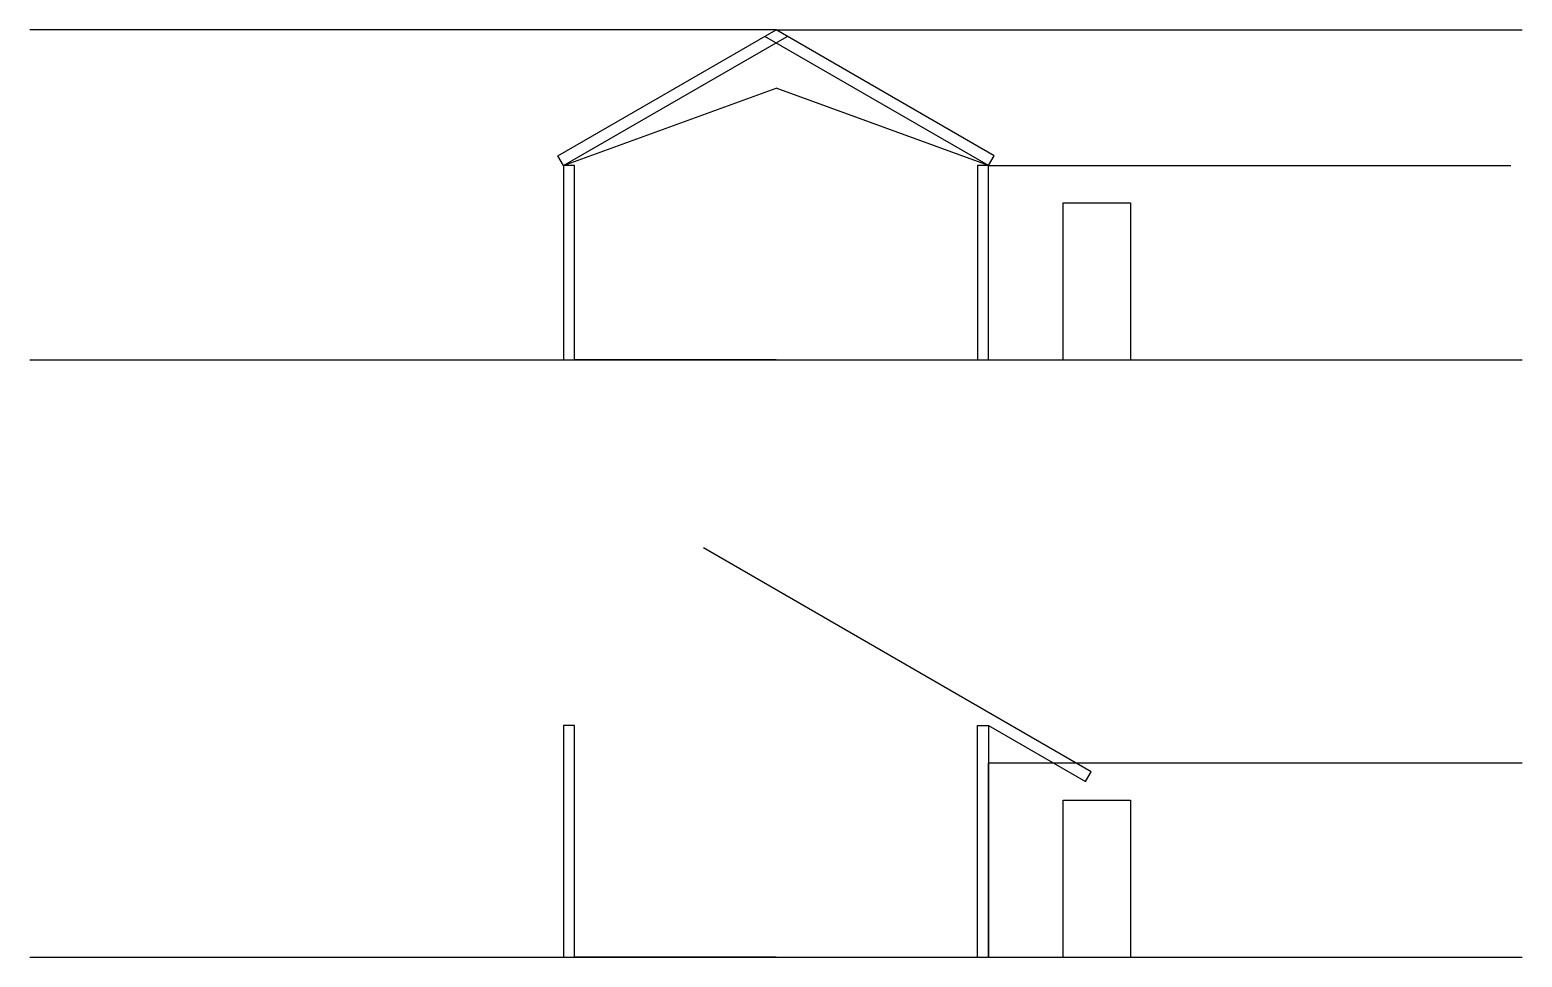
# Model space of a CAD drawing. Header units: millimetres. Extents: x 0 to 20000, y -8000 to 4419.
import ezdxf

# ---------------------------------------------------------------- set-up
doc = ezdxf.new("R2010")
doc.units = ezdxf.units.MM
doc.layers.get('0').update_dxf_attribs({"lineweight": 25, "true_color": 0xffffff})

msp = doc.modelspace()

# ---------------------------------------------------------------- linework, layer by layer
for p, q in [((10000, 4419), (0, 4419)), ((7075, 2730), (10000, 4419)), ((12925, 2730), (10000, 4419)), ((10000, 4419), (20000, 4419)), ((7150, 2600), (10150, 4332)), ((12850, 2600), (9850, 4332)), ((7150, 2600), (10000, 3637)), ((12850, 2600), (10000, 3637)), ((7150, 2600), (7075, 2730)), ((7300, 2600), (7150, 2600)), ((7150, 2600), (7150, 0)), ((7300, 0), (7300, 2600)), ((12700, 2600), (12700, 0)), ((12850, 2600), (12700, 2600)), ((12850, 2600), (12925, 2730)), ((12850, 0), (12850, 2600)), ((12850, 2600), (19850, 2600)), ((13850, 0), (13850, 2100)), ((13850, 2100), (14750, 2100)), ((14750, 2100), (14750, 0)), ((0, 0), (20000, 0)), ((0, 0), (10000, 0)), ((10000, 0), (7300, 0)), ((12700, 0), (12850, 0)), ((12850, 0), (13850, 0)), ((14224, -5520), (9028, -2520)), ((7300, -4900), (7150, -4900)), ((7150, -4900), (7150, -8000)), ((7300, -8000), (7300, -4900)), ((12700, -8000), (12700, -4900)), ((12700, -4900), (12850, -4900)), ((12850, -4900), (12850, -8000)), ((12850, -4900), (14149, -5650)), ((12850, -8000), (12850, -5400)), ((12850, -5400), (20000, -5400)), ((14149, -5650), (14224, -5520)), ((13850, -8000), (13850, -5900)), ((13850, -5900), (14750, -5900)), ((14750, -5900), (14750, -8000)), ((0, -8000), (20000, -8000)), ((0, -8000), (10000, -8000)), ((10000, -8000), (7300, -8000)), ((7300, -8000), (12700, -8000)), ((12850, -8000), (13850, -8000))]:
    msp.add_line(p, q)

doc.saveas('drawing.dxf')
